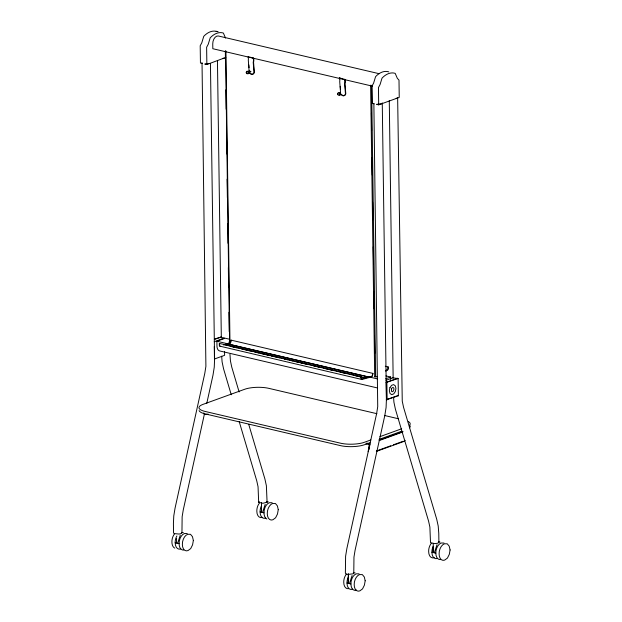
<?xml version="1.0" encoding="UTF-8"?>
<svg xmlns="http://www.w3.org/2000/svg" width="622" height="622" viewBox="0 0 622 622"><rect width="100%" height="100%" fill="white"/><g stroke="black" fill="none" stroke-linecap="round" stroke-linejoin="round"><path stroke-width="0.93" d="M348.46 573.725L348.312 583.358L348.312 574.23M219.395 343.43L219.278 344.961A1.711 1.057 -76.8 0 0 220.305 346.221M372.928 373.402L372.376 375.299A1.088 0.676 -76.8 0 1 371.723 376.224L362.066 378.868A1.088 0.676 -76.8 0 1 361.405 378.059L361.25 376.637L361.017 378.207A1.711 1.057 -76.8 0 0 362.043 379.467L371.474 376.901A1.711 1.057 -76.8 0 0 372.492 375.455L372.928 373.402L231.057 340.125L230.645 342.046A1.088 0.676 -76.8 0 1 229.992 342.979L223.43 344.907L223.648 344.541L365.573 378.059L353.288 375.175M385.679 371.116L387.319 370.308A1.711 1.057 -76.8 0 0 388.299 368.317L388.144 366.894L387.903 368.457A1.088 0.676 -76.8 0 1 387.273 369.732L385.733 370.494M366.731 443.082L369.344 443.696L368.162 451.658M368.854 449.784L370.043 443.859M204.459 413.824L183.249 509.993L182.137 516.773L181.951 532.634L181.437 533.482L179.198 534.065L174.051 533.575L173.546 532.735L173.414 523.584L173.779 515.91L175.054 508.158L204.793 373.348L205.898 366.358L202.033 62.682M206.753 403.46L212.988 375.175L214.256 367.213L214.582 359.345L210.446 63.545M250.487 71.849L250.954 71.305L248.372 71.507M177.628 543.317L180.279 535.184M262.538 512.505L265.182 504.38M349.455 583.623L352.106 575.49M434.366 552.818L437.009 544.685M248.722 424.352L264.902 478.971L266.379 485.728L267.079 502.211L262.873 503.299L258.674 502.319L259.187 501.464M405.217 440.314L403.919 441.418L376.333 451.416M365.378 377.795L361.382 377.266M209.925 63.428L204.77 64.043L206.869 64.532L225.817 57.434M396.183 98.509L397.645 97.747L402.255 401.151L403.546 407.27L436.73 519.277L438.207 526.033L438.774 533.373L438.907 542.524L437.445 543.286L434.7 543.612L430.502 542.625L429.88 527.059L428.581 521.15L395.398 409.144L393.92 402.177L393.586 397.458M378.697 104.846L399.238 97.397L398.997 80.114L397.349 78.364L395.203 73.365A24.375 15.068 -76.8 0 0 382.025 78.139L380.034 84.639L378.456 87.562L378.697 104.846L376.598 104.348L381.752 103.734M214.543 339.029L221.253 336.992A3.732 1.096 -0.8 0 0 222.482 337.684L224.231 338.096M214.333 339.495L221.253 336.992M214.217 341.727L224.363 338.049M377.461 387.957L219.628 350.932A6.484 4.012 -76.8 0 1 216.969 346.143L216.899 341.245L225.25 338.22L229.028 339.107M219.302 343.577L219.675 344.813A1.088 0.676 -76.8 0 0 219.768 345.28M229.308 341.906A2.83 0.832 -0.8 0 0 229.223 342.613L229.984 342.567L225.91 51.004M208.106 414.081L205.011 414.563L204.195 413.195M370.626 85.183L374.701 376.738L375.082 376.605M385.64 378.837L390.647 377.018L390.678 379.467M385.943 380.322L393.267 377.671M397.474 378.324L386.223 382.406L386.464 399.689L398.368 395.771L398.127 378.479L397.474 378.324A3.732 1.096 -0.8 0 1 394.884 378.122L393.135 377.717M386.021 382.141A3.732 1.096 -0.8 0 1 386.223 382.406L398.127 378.479M387.335 399.378L396.852 395.926M370.821 439.956L364.469 442.258A17.066 5.015 -0.8 0 1 340.428 443.175L205.066 411.43A17.066 5.015 -0.8 0 1 202.99 404.378L244.734 389.255A17.066 5.015 -0.8 0 1 268.774 388.338L376.878 413.692M379.894 436.667L401.672 428.776M369.95 442.732L364.508 444.707A17.066 5.015 -0.8 0 1 340.459 445.624L205.105 413.871A17.066 5.015 -0.8 0 1 199.087 410.543M379.023 439.443L401.711 431.225M379.342 440.073L402.986 431.505M379.14 440.563L402.776 431.995M376.52 450.934L390.764 445.772M393.431 444.8L403.219 441.255M222.52 58.414L224.355 58.196M266.387 501.798L268.23 501.814M272.148 502.731L269.388 502.708A8.358 5.17 -76.8 0 0 264.008 512.855A8.358 5.17 -76.8 0 0 266.854 518.997M181.476 532.603L183.319 532.619M187.238 533.536L184.477 533.513A8.358 5.17 -76.8 0 0 179.097 543.659A8.358 5.17 -76.8 0 0 183.762 550.073M443.976 543.037L441.216 543.014A8.358 5.17 -76.8 0 0 435.835 553.16A8.358 5.17 -76.8 0 0 440.5 559.575M353.304 572.909L355.146 572.932M359.065 573.849L356.305 573.826A8.358 5.17 -76.8 0 0 350.925 583.972A8.358 5.17 -76.8 0 0 356.53 590.13M205.625 414.563L204.311 414.4L203.495 413.031M231.057 340.125L230.762 342.209A1.711 1.057 -76.8 0 1 229.743 343.655M216.129 31.279L218.128 31.745M379.109 73.691L218.439 36.006A6.484 4.012 -76.8 0 0 212.747 43.82L212.817 48.718L372.547 86.186M341.144 78.356L339.449 77.96L339.457 78.356A5.124 3.164 -76.8 0 1 339.721 81.645L340.545 92.756M249.508 56.991L253.123 58.103A5.124 3.164 -76.8 0 1 253.208 62.278L254.04 72.463A3.328 2.527 79.8 0 1 249.686 72.922M339.231 78.045L343.476 79.041M202.539 63.514L200.44 63.024L200.198 45.748L201.777 42.817L203.759 36.325A24.375 15.068 -76.8 0 1 216.946 31.543M374.366 103.827L372.267 103.33L372.026 86.054L373.604 83.123L375.595 76.63A24.375 15.068 -76.8 0 1 388.773 71.857M385.306 366.226L388.144 366.894M385.92 375.913L390.647 377.018M374.701 376.738L375.074 376.831A2.83 0.832 -0.8 0 0 377.437 376.652M216.899 341.245L228.243 343.904M370.012 377.165L377.577 378.938M361.25 376.637L219.62 343.461M231.4 346.578L237.068 347.908M241.795 349.02L250.301 351.018M255.02 352.122L258.799 353.008M260.688 353.452L269.194 355.45M271.083 355.893L279.589 357.883M284.316 358.995L288.095 359.881M289.984 360.325L292.814 360.985M294.704 361.429L298.49 362.315M300.379 362.766L306.047 364.095M313.605 365.868L319.273 367.198M324 368.302L327.778 369.188M329.668 369.631L332.498 370.3M340.063 372.073L345.731 373.402M219.799 346.143L361.53 379.389M397.715 395.615L398.368 395.771M384.396 415.457L398.492 418.769M365.876 443.758L369.359 444.574L369.344 443.696M438.424 541.739L440.057 542.12M261.38 505.943A8.358 5.17 -76.8 0 0 260.089 511.937L264.008 512.855M433.207 546.256A8.358 5.17 -76.8 0 0 431.917 552.243L435.835 553.16M176.889 535.97A8.358 5.17 -76.8 0 0 175.179 542.742L179.097 543.659M348.297 577.061A8.358 5.17 -76.8 0 0 347.006 583.047L350.925 583.972M266.574 501.371L267.079 502.211M225.522 38.051L223.376 33.052A24.375 15.068 -76.8 0 0 210.197 37.833L208.207 44.325L206.628 47.256L206.869 64.532M239.12 391.953L231.718 366.964L230.428 360.846L229.961 354.213M231.252 394.752L223.57 368.83L222.093 361.864L221.689 356.204M239.206 421.599L256.754 480.845L258.052 486.754L258.674 502.319M337.762 94.404L337.839 93.16A1.283 0.972 79.8 0 1 339.34 93.168A1.283 0.972 79.8 0 1 339.215 95.088A1.283 0.972 79.8 0 1 337.762 94.404L337.692 93.658M246.335 72.961L246.421 71.709A1.283 0.972 79.8 0 1 247.921 71.724A1.283 0.972 79.8 0 1 247.789 73.637A1.283 0.972 79.8 0 1 246.335 72.961L246.273 72.214M249.368 70.403L249.461 71.25A3.328 2.527 79.8 0 0 249.663 72.098M340.234 86.334L340.514 89.094M248.808 64.89L249.088 67.642M389.279 100.756L393.151 378.137M386.876 382.553L387.117 399.845M382.266 102.879L386.41 399.658L386.083 407.519L384.816 415.48L355.076 550.299L353.965 557.079L353.778 572.94L353.265 573.795L348.11 574.409L345.879 573.881L345.373 573.041L345.607 556.223L346.882 548.472L376.621 413.653L377.725 406.664L373.876 103.96M371.598 85.253L375.672 376.683M371.404 113.134L371.645 130.566M372.026 157.685L372.267 175.124M372.648 202.243L372.889 219.683M373.27 246.802L373.519 264.241M373.892 291.36L374.141 308.8M374.514 335.919L374.763 353.358M344.541 79.157L344.549 79.546A5.124 3.164 -76.8 0 1 344.635 83.721L345.467 93.914A3.328 2.527 79.8 0 1 341.105 94.373M225.529 51.144L229.596 342.706M225.327 50.942L225.514 64.54M225.864 89.801L226.136 109.231M226.494 134.484L226.766 153.914M227.116 179.167L227.372 197.625M227.738 223.858L228.01 243.288M228.352 267.569L228.624 286.999M228.974 312.252L229.246 331.682M224.55 351.492L224.604 355.333L214.458 359.011L214.279 346.524M217.451 60.451L221.323 337.824M433.2 548.068L433.223 552.546L433.223 543.418M176.461 538.566L176.485 543.045M339.783 78.123A5.629 3.483 -76.8 0 1 340.001 78.901M344.876 79.321A5.629 3.483 -76.8 0 1 344.969 83.682L345.801 93.852A3.328 2.527 79.8 0 1 341.447 94.311M248.357 56.68A5.629 3.483 -76.8 0 1 248.575 57.449M253.457 57.869A5.629 3.483 -76.8 0 1 253.551 62.239L254.382 72.409A3.328 2.527 79.8 0 1 250.021 72.86M248.03 56.905A5.124 3.164 -76.8 0 1 248.302 60.194L249.119 71.312A3.328 2.527 79.8 0 0 249.321 72.152M180.784 548.907A8.358 5.17 -76.8 0 1 175.179 542.742M346.392 574.153A8.358 5.17 -76.8 0 0 343.741 582.285A8.358 5.17 -76.8 0 0 348.406 588.7M352.612 589.213A8.358 5.17 -76.8 0 1 347.006 583.047M437.523 558.408A8.358 5.17 -76.8 0 1 431.917 552.243M174.759 548.114A8.358 5.17 -76.8 0 1 171.913 541.98A8.358 5.17 -76.8 0 1 174.564 533.847M431.295 543.34A8.358 5.17 -76.8 0 0 428.651 551.473A8.358 5.17 -76.8 0 0 434.257 557.639M408.296 421.56A17.066 5.015 -0.8 0 1 409.424 425.378M410.186 425.868A17.066 5.015 -0.8 0 1 409.455 427.819M262.43 517.333A8.358 5.17 -76.8 0 1 256.824 511.167A8.358 5.17 -76.8 0 1 259.467 503.035M265.695 518.095A8.358 5.17 -76.8 0 1 260.089 511.937M386.262 399.433A3.732 1.096 -0.8 0 1 386.464 399.689M247.502 71.6A1.283 0.972 79.8 0 1 248.87 71.46A1.283 0.972 79.8 0 1 249.119 73.248A1.283 0.972 79.8 0 1 247.75 73.396M339.425 92.997A0.941 0.715 79.8 0 1 340.389 93.557M340.452 94.039A0.941 0.715 79.8 0 1 340.04 94.754M338.928 93.051A1.283 0.972 79.8 0 1 340.296 92.903A1.283 0.972 79.8 0 1 340.537 94.7A1.283 0.972 79.8 0 1 339.169 94.839M248.901 73.031A0.941 0.715 79.8 0 1 247.898 73.139M247.719 71.818A0.941 0.715 79.8 0 1 249.025 72.595M261.551 502.7L261.395 512.24L261.535 502.607M193.349 540.448L192.579 544.825L190.705 548.581L187.968 550.594A8.358 5.17 -76.8 0 1 182.363 544.429A8.358 5.17 -76.8 0 1 187.743 534.282L190.503 534.306L192.47 536.669L193.349 540.448M278.259 509.636L277.49 514.013L275.608 517.768L272.879 519.782A8.358 5.17 -76.8 0 1 267.273 513.616A8.358 5.17 -76.8 0 1 272.654 503.47L275.414 503.493L277.373 505.857L278.259 509.636M365.176 580.754L364.406 585.131L362.533 588.886L359.796 590.9A8.358 5.17 -76.8 0 1 354.19 584.734A8.358 5.17 -76.8 0 1 359.57 574.588L362.331 574.611L364.298 576.975L365.176 580.754M450.087 549.949L449.317 554.319L447.436 558.074L444.707 560.088A8.358 5.17 -76.8 0 1 439.101 553.93A8.358 5.17 -76.8 0 1 444.481 543.784L447.241 543.807L449.201 546.163L450.087 549.949M389.924 387.708L389.333 390.81L390.002 393.462L391.673 394.643L393.71 393.905L395.335 391.526L395.926 388.423L395.258 385.78L393.578 384.598L391.549 385.337L389.924 387.708M391.487 388.812L391.518 391.246L392.225 391.743L393.088 391.432L394.021 389.115L393.742 387.996L393.034 387.49L392.171 387.809L391.487 388.812M227.139 343.795L369.227 377.126L227.139 343.795"/></g></svg>
